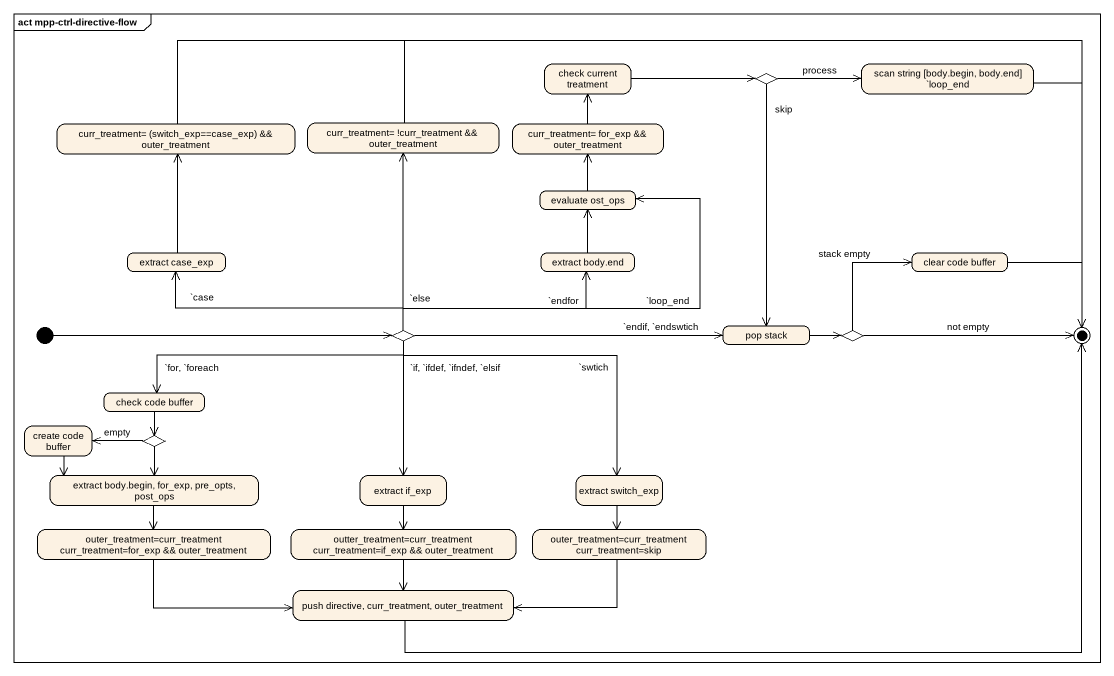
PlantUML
@startuml
mainframe act mpp-ctrl-directive-flow
hide empty description
state "check current treatment" as check_current_treatment
state choice1 <<choice>>
state "scan string [body.begin, body.end] `loop_end" as scan_string_body_begin_body
state "curr_treatment= (switch_exp==case_exp) && outer_treatment" as curr_treatment_switch_exp
state "curr_treatment= !curr_treatment && outer_treatment" as curr_treatment_curr
state "curr_treatment= for_exp && outer_treatment" as curr_treatment_for_exp
state "evaluate ost_ops" as evaluate_ost_ops
state "extract case_exp" as extract_case_exp
state "extract body.end" as extract_body_end
state "clear code buffer" as clear_code_buffer
state choice2 <<choice>>
state "pop stack" as pop_stack
state choice3 <<choice>>
state "check code buffer" as check_code_buffer
state "create code buffer" as create_code_buffer
state choice4 <<choice>>
state "extract body.begin, for_exp, pre_opts, post_ops" as extract_body_begin_for_exp
state "extract if_exp" as extract_if_exp
state "extract switch_exp" as extract_switch_exp
state "outer_treatment=curr_treatment curr_treatment=for_exp && outer_treatment" as outer_treatment_curr
state "outter_treatment=curr_treatment curr_treatment=if_exp && outer_treatment" as outter_treatment_curr
state "outer_treatment=curr_treatment curr_treatment=skip" as outer_treatment_curr_2
state "push directive, curr_treatment, outer_treatment" as push_directive_curr
[*] -right-> choice2
check_current_treatment -right-> choice1
choice1 -right-> scan_string_body_begin_body : process
choice1 --> pop_stack : skip
curr_treatment_for_exp -up-> check_current_treatment
evaluate_ost_ops -up-> curr_treatment_for_exp
extract_case_exp -up-> curr_treatment_switch_exp
extract_body_end -up-> evaluate_ost_ops
choice2 -up-> curr_treatment_curr : `else
choice2 -up-> evaluate_ost_ops : `loop_end
choice2 -left-> extract_case_exp : `case
choice2 -right-> extract_body_end : `endfor
choice2 -right-> pop_stack : `endif, `endswtich
choice2 -left-> check_code_buffer : `for, `foreach
choice2 --> extract_if_exp : `if, `ifdef, `ifndef, `elsif
choice2 --> extract_switch_exp : `swtich
pop_stack -right-> choice3
choice3 -up-> clear_code_buffer : stack empty
check_code_buffer --> choice4
create_code_buffer -right-> extract_body_begin_for_exp
choice4 -left-> create_code_buffer : empty
choice4 --> extract_body_begin_for_exp
extract_body_begin_for_exp --> outer_treatment_curr
extract_if_exp --> outter_treatment_curr
extract_switch_exp --> outer_treatment_curr_2
outer_treatment_curr -right-> push_directive_curr
outter_treatment_curr --> push_directive_curr
outer_treatment_curr_2 -left-> push_directive_curr
scan_string_body_begin_body --> [*]
curr_treatment_switch_exp -right-> [*]
curr_treatment_curr -right-> [*]
clear_code_buffer --> [*]
choice3 -right-> [*] : not empty
push_directive_curr -right-> [*]
@enduml
